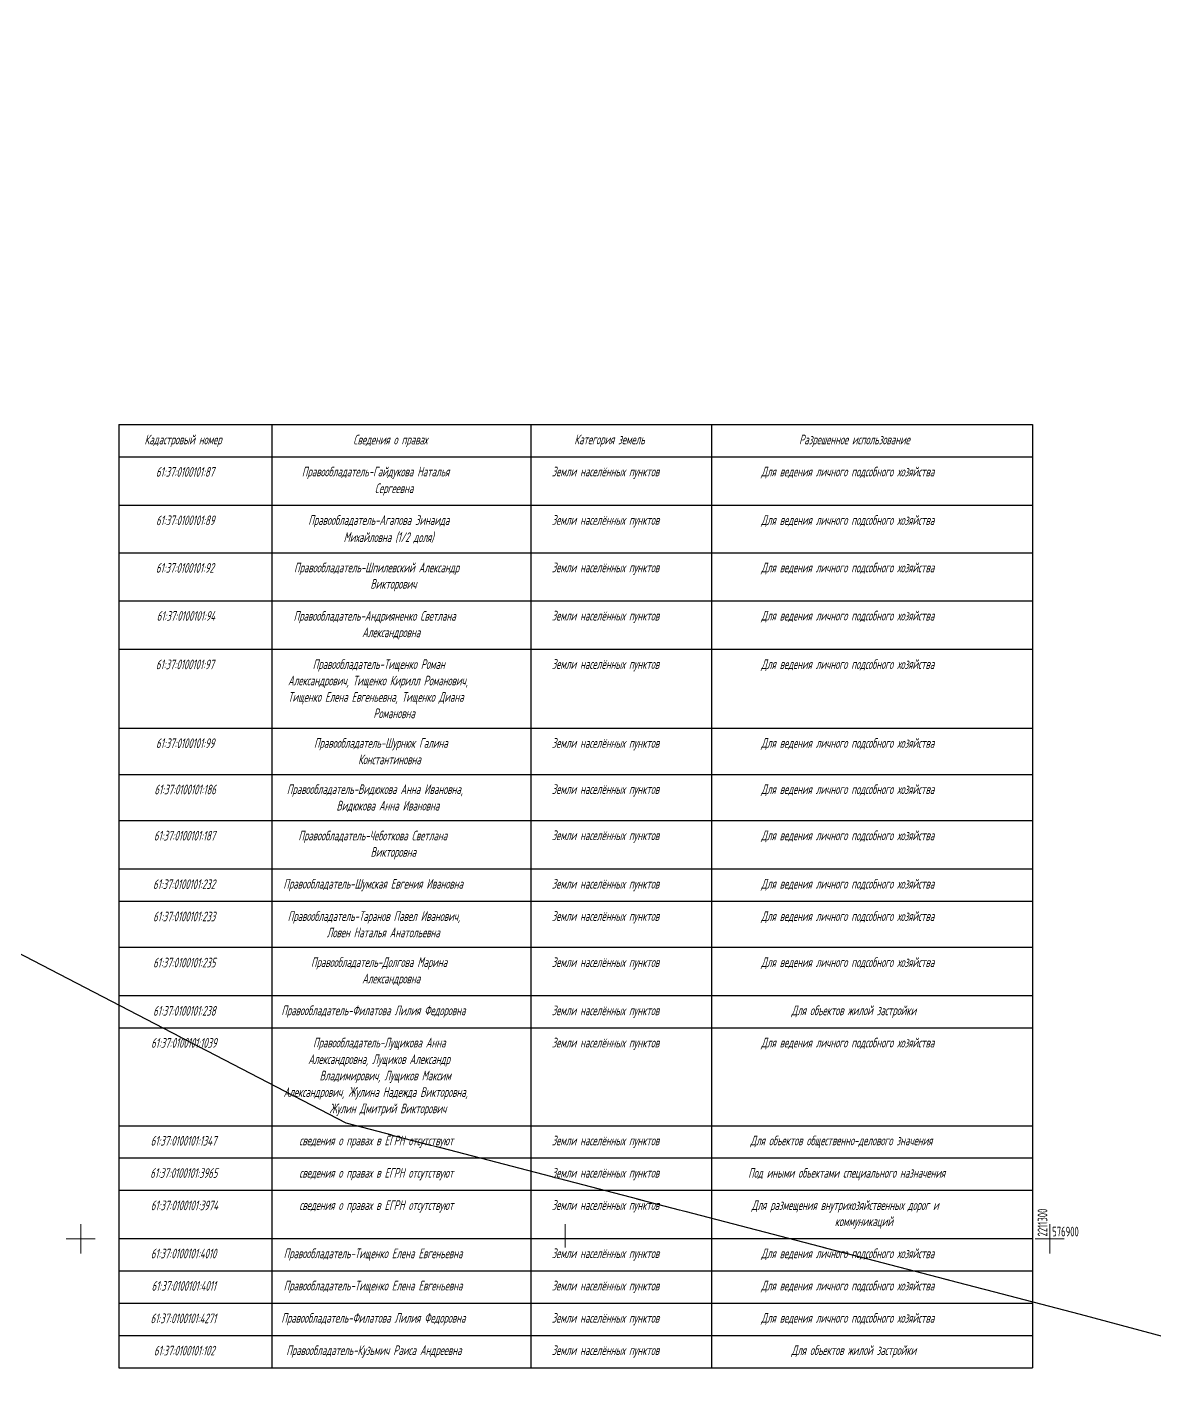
# Model space of a CAD drawing. Extents: x 2208637 to 2213412, y 575334 to 577367.
# Drawn here: x 2211194.5 to 2211310.8, y 576884.5 to 577025.1 of the extents above; entities that cross this region are included whole.
import ezdxf

# ---------------------------------------------------------------- set-up
doc = ezdxf.new("R2010")
doc.units = 0
doc.header["$LTSCALE"] = 0.5
doc.layers.get('0').update_dxf_attribs({"lineweight": 25})
for name, color, linetype, lineweight in [('ИИ_ГРАНИЦЫ_АДМИНИСТРАТИВНЫЕ', 7, 'Continuous', 25), ('ИИ_ГРАНИЦЫ_ЗЕМЛЕПОЛЬЗОВАТЕЛЕЙ', 7, 'Continuous', 25), ('ИИ_КООРДИНАТНАЯ_СЕТКА', 3, 'Continuous', 25)]:
    doc.layers.add(name, color=color, linetype=linetype, lineweight=lineweight)
doc.styles.add('D431', font='', dxfattribs={"height": 1})
doc.styles.add('GOST 2.304', font='cs_gost2304.shx', dxfattribs={"width": 0.8, "oblique": 15})
doc.styles.get('D431').set_extended_font_data('D431', italic=True)
doc.linetypes.add('2000_484', pattern='A,10,-1,[3,Topography.shx,S=1,R=0,X=0,Y=0],-1', length=12)

# ---------------------------------------------------------------- blocks, each defined once
blk = doc.blocks.new('500_12')
at = {"color": 0, "linetype": 'Continuous', "lineweight": -2, "flags": 128}
for points in [[(0, 3), (0, -3)], [(-3, 0), (3, 0)]]:
    blk.add_lwpolyline(points, dxfattribs=at)
at = {"color": 7, "linetype": 'Continuous', "lineweight": -2, "style": 'D431'}
blk.add_attdef('Вертикальная_подпись', (-0.5, 0.5), '', height=2, rotation=90, dxfattribs=at)
blk.add_attdef('Горизонтальная_подпись', (0.5, 0.5), '', height=2, dxfattribs=at)
blk = doc.blocks.new('BCB7BAE39EFCF49D8B70EAD3D3A6B80')
at = {"color": 0, "linetype": 'Continuous', "lineweight": -2}
blk.add_lwpolyline([(2212133.24, 576624.45), (2212103, 576623.7), (2212041.27, 576644.45), (2211922.58, 576686.35), (2211843.81, 576712.35), (2211804.31, 576726.35), (2211516.58, 576834.94), (2211303.16, 576892.2), (2211227.38, 576911.95), (2211176.27, 576938.45), (2211132.53, 576965.4), (2211111.19, 576987.8), (2211091.01, 577034), (2211059.65, 577101.5), (2210985.54, 577175.9), (2210887.6, 577285.19), (2210777.71, 577321.3)], dxfattribs=at)
at = {"color": 0, "lineweight": -2, "flags": 1}
for tag in ['Тип объекта', 'Кадастровый номер, обозначение, учетный номер объекта']:
    blk.add_attdef(tag, (0, 0), '', height=0.2, dxfattribs=at)

msp = doc.modelspace()

# ---------------------------------------------------------------- linework, layer by layer
at = {"layer": 'ИИ_ГРАНИЦЫ_АДМИНИСТРАТИВНЫЕ', "color": 7, "linetype": '2000_484', "lineweight": 20, "flags": 128}
msp.add_lwpolyline([(2208637.64, 575683.2), (2208637.12, 575732.47), (2208647.38, 575757.64), (2208712.88, 575774.37), (2208765.7, 575789.8), (2208807.46, 575799.95), (2208807.33, 575822.25), (2208866.63, 575850.78), (2208924.39, 575850.05), (2209123.06, 575805.22), (2209189.57, 575794.6), (2209384.44, 575770.2), (2209419.77, 575768.76), (2209405.25, 575844.8), (2209417.97, 575852.45), (2209454.8, 575862.5), (2209502.13, 575873), (2209566.06, 575887.5), (2209643.88, 575887.05), (2209698.62, 575876.3), (2209785.56, 575855.23), (2209794.04, 575844.64), (2209798.29, 575786.7), (2209841.56, 575784.75), (2209911.94, 575781.9), (2209953.08, 575780.8), (2209975.77, 575777), (2209994.81, 575774.67), (2210042.51, 575772.43), (2210076.96, 575770.75), (2210132.52, 575772.85), (2210166.15, 575775.65), (2210220.75, 575778.1), (2210247.21, 575803.95), (2210266.79, 575820.2), (2210283.96, 575832.5), (2210417.69, 575815.65), (2210441.7, 575811.37), (2210447.9, 575857.95), (2210533.7, 575927.25), (2210594.67, 576007.74), (2210638.32, 575977.88), (2210729.62, 575954.7), (2210749.96, 575942.1), (2210810.2, 575956.35), (2210792.25, 576001.25), (2210770.67, 576033.1), (2210714.4, 576088), (2210661.88, 576171.65), (2210627.69, 576315.55), (2210627.94, 576420.5), (2210643.29, 576493.01), (2210585.24, 576554.72), (2210534.37, 576627.25), (2210510.14, 576671.95), (2210514.4, 576727.8), (2210514.46, 576787.45), (2210503.03, 576837.06), (2210487.88, 576879.62), (2210476.17, 576904.77), (2210454.7, 576956.39), (2210446.64, 577039.79), (2210469.12, 577047.64), (2210532.26, 577056.68), (2210492.9, 577140.66), (2210503.88, 577204.37), (2210414.35, 577225.1), (2210433.56, 577322.45), (2210485.21, 577314.95), (2210520.37, 577308.45), (2210536.63, 577357.8), (2210548.28, 577367.18), (2210592.75, 577358.3), (2210706.5, 577335.5), (2210777.71, 577321.3), (2210887.6, 577285.19), (2210985.54, 577175.9), (2211059.65, 577101.5), (2211091.01, 577034), (2211111.19, 576987.8), (2211132.53, 576965.4), (2211176.27, 576938.45), (2211227.38, 576911.95), (2211303.16, 576892.2), (2211516.58, 576834.94), (2211804.31, 576726.35), (2211843.81, 576712.35), (2211922.58, 576686.35), (2212041.27, 576644.45), (2212103, 576623.7), (2212133.24, 576624.45), (2212189.51, 576644.8), (2212227.83, 576642.4), (2212376.29, 576654.4), (2212597.54, 576561.66), (2212869.08, 576424.59), (2213261.81, 576271.2), (2213292.63, 576260.4), (2213343.62, 576228.96), (2213411.84, 576174.77), (2213405.92, 575996.5), (2213324.31, 575957.65), (2213213.75, 575933.95), (2213136.98, 575964.2), (2213069.2, 575964.2), (2212952.54, 575972.6), (2212925.59, 575969.66), (2212823.78, 575988.44), (2212744.79, 575998.82), (2212662.66, 575994.41), (2212608.22, 575986.23), (2212530.5, 575971.44), (2212487.79, 575950.35), (2212404.94, 575903.31), (2212371.9, 575844.15), (2212375.55, 575805.85), (2212351.59, 575782.07), (2212327.68, 575780.59), (2212253.42, 575711.36), (2212203.07, 575650.63), (2212138.56, 575590.84), (2212081.87, 575531.9), (2212055.55, 575481.25), (2212016.06, 575441.05), (2211959.76, 575424.05), (2211947.83, 575397.15), (2211855.9, 575397), (2211762.25, 575427.45), (2211763.08, 575481.08), (2211713.04, 575479.92), (2211612.95, 575476.71), (2211580.95, 575477.59), (2211551.56, 575480.5), (2211490.46, 575491.55), (2211391.83, 575509.88), (2211334.22, 575524.43), (2211302.51, 575534.61), (2211230.65, 575544.5), (2211180.9, 575556.14), (2211150, 575561.26), (2211028.8, 575555.94), (2210941.74, 575554.69), (2210902.66, 575540.49), (2210817.68, 575518.26), (2210785.78, 575502.84), (2210730.35, 575545.98), (2210695.32, 575571.08), (2210639.44, 575598.62), (2210623.44, 575612.01), (2210601.91, 575626.56), (2210567.87, 575637.9), (2210532.03, 575651.9), (2210473.8, 575653.9), (2210461.09, 575664.66), (2210432.19, 575674.7), (2210371.04, 575690.55), (2210307.81, 575694.45), (2210273.62, 575698.05), (2210234.34, 575707.03), (2210229.78, 575667.15), (2210124.92, 575672.68), (2210056.89, 575655.12), (2210052.1, 575622.27), (2209985.74, 575624.25), (2209943.61, 575634.07), (2209752.71, 575676.79), (2209693.58, 575712.18), (2209633.82, 575719.17), (2209511.32, 575722.14), (2209430.16, 575709.42), (2209424.17, 575753.95), (2209331.01, 575737.4), (2209326.46, 575731.45), (2209323.35, 575723), (2209322.87, 575702.9), (2209318.06, 575664.05), (2209308.96, 575641.95), (2209297.14, 575616.7), (2209271.6, 575597.95), (2209235.46, 575527.15), (2209229.49, 575520.4), (2209248.27, 575514.6), (2209192.27, 575406.55), (2209130.95, 575442.3), (2209098.7, 575333.56), (2209070.72, 575346.49), (2209053.55, 575360.06), (2208969.36, 575416.85), (2208863.33, 575508.35), (2208783.85, 575564), (2208675.46, 575619.65), (2208682.9, 575680.75)], close=True, dxfattribs=at)
at = {"layer": 'ИИ_ГРАНИЦЫ_ЗЕМЛЕПОЛЬЗОВАТЕЛЕЙ', "flags": 128}
for points in [[(2211203.92, 576984.05), (2211203.92, 576886.7)], [(2211203.92, 576984.05), (2211298.23, 576984.05)], [(2211219.71, 576984.05), (2211219.71, 576886.7)], [(2211246.46, 576984.05), (2211246.46, 576886.7)], [(2211265.09, 576984.05), (2211265.09, 576886.7)], [(2211298.23, 576984.05), (2211298.23, 576886.7)], [(2211203.92, 576980.72), (2211298.23, 576980.72)], [(2211203.92, 576975.72), (2211298.23, 576975.72)], [(2211203.92, 576970.82), (2211298.23, 576970.82)], [(2211203.92, 576965.85), (2211298.23, 576965.85)], [(2211203.92, 576960.85), (2211298.23, 576960.85)], [(2211203.92, 576952.71), (2211298.23, 576952.71)], [(2211203.92, 576947.94), (2211298.23, 576947.94)], [(2211203.92, 576943.17), (2211298.23, 576943.17)], [(2211203.92, 576938.18), (2211298.23, 576938.18)], [(2211203.92, 576934.84), (2211298.23, 576934.84)], [(2211203.92, 576930.09), (2211298.23, 576930.09)], [(2211203.92, 576925.11), (2211298.23, 576925.11)], [(2211203.92, 576921.78), (2211298.23, 576921.78)], [(2211203.92, 576911.68), (2211298.23, 576911.68)], [(2211203.92, 576908.35), (2211298.23, 576908.35)], [(2211203.92, 576905.01), (2211298.23, 576905.01)], [(2211203.92, 576900.03), (2211298.23, 576900.03)], [(2211203.92, 576896.7), (2211298.23, 576896.7)], [(2211203.92, 576893.37), (2211298.23, 576893.37)], [(2211203.92, 576890.03), (2211298.23, 576890.03)], [(2211203.92, 576886.7), (2211298.23, 576886.7)]]:
    msp.add_lwpolyline(points, dxfattribs=at)

# ---------------------------------------------------------------- block references
at = {"layer": 'ИИ_КООРДИНАТНАЯ_СЕТКА', "color": 3, "lineweight": 20, "xscale": 0.5, "yscale": 0.5, "zscale": 0.5}
for p in [(2211200, 576900), (2211250, 576900)]:
    msp.add_blockref('500_12', p, dxfattribs=at)

# ---------------------------------------------------------------- next in the draw order: wipeouts: each hides what was drawn before it
at = {"lineweight": 0}
for points, layer in [([(2211206.63, 576981.93), (2211216.99, 576981.93), (2211216.99, 576983.1), (2211206.63, 576983.1)], 'ИИ_ГРАНИЦЫ_ЗЕМЛЕПОЛЬЗОВАТЕЛЕЙ'), ([(2211228.19, 576981.92), (2211237.98, 576981.92), (2211237.98, 576983.11), (2211228.19, 576983.11)], 'ИИ_ГРАНИЦЫ_ЗЕМЛЕПОЛЬЗОВАТЕЛЕЙ'), ([(2211250.99, 576981.94), (2211260.56, 576981.94), (2211260.56, 576983.08), (2211250.99, 576983.08)], 'ИИ_ГРАНИЦЫ_ЗЕМЛЕПОЛЬЗОВАТЕЛЕЙ'), ([(2211274.18, 576981.93), (2211289.14, 576981.93), (2211289.14, 576983.1), (2211274.18, 576983.1)], 'ИИ_ГРАНИЦЫ_ЗЕМЛЕПОЛЬЗОВАТЕЛЕЙ'), ([(2211207.81, 576978.59), (2211215.82, 576978.59), (2211215.82, 576979.79), (2211207.81, 576979.79)], 'ИИ_ГРАНИЦЫ_ЗЕМЛЕПОЛЬЗОВАТЕЛЕЙ'), ([(2211248.67, 576978.63), (2211262.88, 576978.63), (2211262.88, 576979.79), (2211248.67, 576979.79)], 'ИИ_ГРАНИЦЫ_ЗЕМЛЕПОЛЬЗОВАТЕЛЕЙ'), ([(2211270.24, 576978.62), (2211293.08, 576978.62), (2211293.08, 576979.79), (2211270.24, 576979.79)], 'ИИ_ГРАНИЦЫ_ЗЕМЛЕПОЛЬЗОВАТЕЛЕЙ'), ([(2211230.41, 576976.9), (2211235.76, 576976.9), (2211235.76, 576978.09), (2211230.41, 576978.09)], 'ИИ_ГРАНИЦЫ_ЗЕМЛЕПОЛЬЗОВАТЕЛЕЙ'), ([(2211207.82, 576973.59), (2211215.81, 576973.59), (2211215.81, 576974.79), (2211207.82, 576974.79)], 'ИИ_ГРАНИЦЫ_ЗЕМЛЕПОЛЬЗОВАТЕЛЕЙ'), ([(2211248.67, 576973.63), (2211262.88, 576973.63), (2211262.88, 576974.79), (2211248.67, 576974.79)], 'ИИ_ГРАНИЦЫ_ЗЕМЛЕПОЛЬЗОВАТЕЛЕЙ'), ([(2211270.24, 576973.62), (2211293.08, 576973.62), (2211293.08, 576974.79), (2211270.24, 576974.79)], 'ИИ_ГРАНИЦЫ_ЗЕМЛЕПОЛЬЗОВАТЕЛЕЙ'), ([(2211227.18, 576971.85), (2211238.99, 576971.85), (2211238.99, 576973.09), (2211227.18, 576973.09)], 'ИИ_ГРАНИЦЫ_ЗЕМЛЕПОЛЬЗОВАТЕЛЕЙ'), ([(2211207.81, 576968.68), (2211215.82, 576968.68), (2211215.82, 576969.89), (2211207.81, 576969.89)], 'ИИ_ГРАНИЦЫ_ЗЕМЛЕПОЛЬЗОВАТЕЛЕЙ'), ([(2211248.67, 576968.73), (2211262.88, 576968.73), (2211262.88, 576969.89), (2211248.67, 576969.89)], 'ИИ_ГРАНИЦЫ_ЗЕМЛЕПОЛЬЗОВАТЕЛЕЙ'), ([(2211270.24, 576968.72), (2211293.08, 576968.72), (2211293.08, 576969.89), (2211270.24, 576969.89)], 'ИИ_ГРАНИЦЫ_ЗЕМЛЕПОЛЬЗОВАТЕЛЕЙ'), ([(2211229.94, 576967.03), (2211236.23, 576967.03), (2211236.23, 576968.2), (2211229.94, 576968.2)], 'ИИ_ГРАНИЦЫ_ЗЕМЛЕПОЛЬЗОВАТЕЛЕЙ'), ([(2211207.89, 576963.72), (2211215.74, 576963.72), (2211215.74, 576964.92), (2211207.89, 576964.92)], 'ИИ_ГРАНИЦЫ_ЗЕМЛЕПОЛЬЗОВАТЕЛЕЙ'), ([(2211248.67, 576963.75), (2211262.88, 576963.75), (2211262.88, 576964.92), (2211248.67, 576964.92)], 'ИИ_ГРАНИЦЫ_ЗЕМЛЕПОЛЬЗОВАТЕЛЕЙ'), ([(2211270.24, 576963.75), (2211293.08, 576963.75), (2211293.08, 576964.92), (2211270.24, 576964.92)], 'ИИ_ГРАНИЦЫ_ЗЕМЛЕПОЛЬЗОВАТЕЛЕЙ'), ([(2211229.09, 576962.03), (2211237.08, 576962.03), (2211237.08, 576963.2), (2211229.09, 576963.2)], 'ИИ_ГРАНИЦЫ_ЗЕМЛЕПОЛЬЗОВАТЕЛЕЙ'), ([(2211207.81, 576958.72), (2211215.82, 576958.72), (2211215.82, 576959.92), (2211207.81, 576959.92)], 'ИИ_ГРАНИЦЫ_ЗЕМЛЕПОЛЬЗОВАТЕЛЕЙ'), ([(2211248.67, 576958.76), (2211262.88, 576958.76), (2211262.88, 576959.92), (2211248.67, 576959.92)], 'ИИ_ГРАНИЦЫ_ЗЕМЛЕПОЛЬЗОВАТЕЛЕЙ'), ([(2211270.24, 576958.75), (2211293.08, 576958.75), (2211293.08, 576959.92), (2211270.24, 576959.92)], 'ИИ_ГРАНИЦЫ_ЗЕМЛЕПОЛЬЗОВАТЕЛЕЙ'), ([(2211230.25, 576953.67), (2211235.92, 576953.67), (2211235.92, 576954.83), (2211230.25, 576954.83)], 'ИИ_ГРАНИЦЫ_ЗЕМЛЕПОЛЬЗОВАТЕЛЕЙ'), ([(2211207.82, 576950.58), (2211215.81, 576950.58), (2211215.81, 576951.78), (2211207.82, 576951.78)], 'ИИ_ГРАНИЦЫ_ЗЕМЛЕПОЛЬЗОВАТЕЛЕЙ'), ([(2211248.67, 576950.61), (2211262.88, 576950.61), (2211262.88, 576951.78), (2211248.67, 576951.78)], 'ИИ_ГРАНИЦЫ_ЗЕМЛЕПОЛЬЗОВАТЕЛЕЙ'), ([(2211270.24, 576950.61), (2211293.08, 576950.61), (2211293.08, 576951.78), (2211270.24, 576951.78)], 'ИИ_ГРАНИЦЫ_ЗЕМЛЕПОЛЬЗОВАТЕЛЕЙ'), ([(2211228.67, 576948.91), (2211237.5, 576948.91), (2211237.5, 576950.08), (2211228.67, 576950.08)], 'ИИ_ГРАНИЦЫ_ЗЕМЛЕПОЛЬЗОВАТЕЛЕЙ'), ([(2211207.65, 576945.81), (2211215.98, 576945.81), (2211215.98, 576947.01), (2211207.65, 576947.01)], 'ИИ_ГРАНИЦЫ_ЗЕМЛЕПОЛЬЗОВАТЕЛЕЙ'), ([(2211248.67, 576945.85), (2211262.88, 576945.85), (2211262.88, 576947.01), (2211248.67, 576947.01)], 'ИИ_ГРАНИЦЫ_ЗЕМЛЕПОЛЬЗОВАТЕЛЕЙ'), ([(2211270.24, 576945.84), (2211293.08, 576945.84), (2211293.08, 576947.01), (2211270.24, 576947.01)], 'ИИ_ГРАНИЦЫ_ЗЕМЛЕПОЛЬЗОВАТЕЛЕЙ'), ([(2211226.44, 576944.14), (2211239.73, 576944.14), (2211239.73, 576945.31), (2211226.44, 576945.31)], 'ИИ_ГРАНИЦЫ_ЗЕМЛЕПОЛЬЗОВАТЕЛЕЙ'), ([(2211207.6, 576941.04), (2211216.03, 576941.04), (2211216.03, 576942.24), (2211207.6, 576942.24)], 'ИИ_ГРАНИЦЫ_ЗЕМЛЕПОЛЬЗОВАТЕЛЕЙ'), ([(2211248.67, 576941.08), (2211262.88, 576941.08), (2211262.88, 576942.24), (2211248.67, 576942.24)], 'ИИ_ГРАНИЦЫ_ЗЕМЛЕПОЛЬЗОВАТЕЛЕЙ'), ([(2211270.24, 576941.07), (2211293.08, 576941.07), (2211293.08, 576942.24), (2211270.24, 576942.24)], 'ИИ_ГРАНИЦЫ_ЗЕМЛЕПОЛЬЗОВАТЕЛЕЙ'), ([(2211229.96, 576939.36), (2211236.21, 576939.36), (2211236.21, 576940.52), (2211229.96, 576940.52)], 'ИИ_ГРАНИЦЫ_ЗЕМЛЕПОЛЬЗОВАТЕЛЕЙ'), ([(2211207.51, 576936.03), (2211216.12, 576936.03), (2211216.12, 576937.25), (2211207.51, 576937.25)], 'ИИ_ГРАНИЦЫ_ЗЕМЛЕПОЛЬЗОВАТЕЛЕЙ'), ([(2211220.96, 576936.08), (2211245.21, 576936.08), (2211245.21, 576937.25), (2211220.96, 576937.25)], 'ИИ_ГРАНИЦЫ_ЗЕМЛЕПОЛЬЗОВАТЕЛЕЙ'), ([(2211248.67, 576936.08), (2211262.88, 576936.08), (2211262.88, 576937.25), (2211248.67, 576937.25)], 'ИИ_ГРАНИЦЫ_ЗЕМЛЕПОЛЬЗОВАТЕЛЕЙ'), ([(2211270.24, 576936.08), (2211293.08, 576936.08), (2211293.08, 576937.25), (2211270.24, 576937.25)], 'ИИ_ГРАНИЦЫ_ЗЕМЛЕПОЛЬЗОВАТЕЛЕЙ'), ([(2211207.52, 576932.7), (2211216.11, 576932.7), (2211216.11, 576933.91), (2211207.52, 576933.91)], 'ИИ_ГРАНИЦЫ_ЗЕМЛЕПОЛЬЗОВАТЕЛЕЙ'), ([(2211248.67, 576932.75), (2211262.88, 576932.75), (2211262.88, 576933.91), (2211248.67, 576933.91)], 'ИИ_ГРАНИЦЫ_ЗЕМЛЕПОЛЬЗОВАТЕЛЕЙ'), ([(2211270.24, 576932.74), (2211293.08, 576932.74), (2211293.08, 576933.91), (2211270.24, 576933.91)], 'ИИ_ГРАНИЦЫ_ЗЕМЛЕПОЛЬЗОВАТЕЛЕЙ'), ([(2211225.44, 576931.05), (2211240.73, 576931.05), (2211240.73, 576932.22), (2211225.44, 576932.22)], 'ИИ_ГРАНИЦЫ_ЗЕМЛЕПОЛЬЗОВАТЕЛЕЙ'), ([(2211207.52, 576927.94), (2211216.11, 576927.94), (2211216.11, 576929.16), (2211207.52, 576929.16)], 'ИИ_ГРАНИЦЫ_ЗЕМЛЕПОЛЬЗОВАТЕЛЕЙ'), ([(2211248.67, 576927.99), (2211262.88, 576927.99), (2211262.88, 576929.16), (2211248.67, 576929.16)], 'ИИ_ГРАНИЦЫ_ЗЕМЛЕПОЛЬЗОВАТЕЛЕЙ'), ([(2211270.24, 576927.99), (2211293.08, 576927.99), (2211293.08, 576929.16), (2211270.24, 576929.16)], 'ИИ_ГРАНИЦЫ_ЗЕМЛЕПОЛЬЗОВАТЕЛЕЙ'), ([(2211229.09, 576926.29), (2211237.08, 576926.29), (2211237.08, 576927.46), (2211229.09, 576927.46)], 'ИИ_ГРАНИЦЫ_ЗЕМЛЕПОЛЬЗОВАТЕЛЕЙ'), ([(2211207.52, 576922.96), (2211216.11, 576922.96), (2211216.11, 576924.18), (2211207.52, 576924.18)], 'ИИ_ГРАНИЦЫ_ЗЕМЛЕПОЛЬЗОВАТЕЛЕЙ'), ([(2211220.75, 576923.01), (2211245.42, 576923.01), (2211245.42, 576924.18), (2211220.75, 576924.18)], 'ИИ_ГРАНИЦЫ_ЗЕМЛЕПОЛЬЗОВАТЕЛЕЙ'), ([(2211248.67, 576923.01), (2211262.88, 576923.01), (2211262.88, 576924.18), (2211248.67, 576924.18)], 'ИИ_ГРАНИЦЫ_ЗЕМЛЕПОЛЬЗОВАТЕЛЕЙ'), ([(2211273.36, 576923.01), (2211289.96, 576923.01), (2211289.96, 576924.18), (2211273.36, 576924.18)], 'ИИ_ГРАНИЦЫ_ЗЕМЛЕПОЛЬЗОВАТЕЛЕЙ'), ([(2211207.31, 576919.65), (2211216.32, 576919.65), (2211216.32, 576920.85), (2211207.31, 576920.85)], 'ИИ_ГРАНИЦЫ_ЗЕМЛЕПОЛЬЗОВАТЕЛЕЙ'), ([(2211248.67, 576919.68), (2211262.88, 576919.68), (2211262.88, 576920.85), (2211248.67, 576920.85)], 'ИИ_ГРАНИЦЫ_ЗЕМЛЕПОЛЬЗОВАТЕЛЕЙ'), ([(2211270.24, 576919.68), (2211293.08, 576919.68), (2211293.08, 576920.85), (2211270.24, 576920.85)], 'ИИ_ГРАНИЦЫ_ЗЕМЛЕПОЛЬЗОВАТЕЛЕЙ'), ([(2211225.73, 576912.89), (2211240.44, 576912.89), (2211240.44, 576914.06), (2211225.73, 576914.06)], 'ИИ_ГРАНИЦЫ_ЗЕМЛЕПОЛЬЗОВАТЕЛЕЙ'), ([(2211207.27, 576909.55), (2211216.36, 576909.55), (2211216.36, 576910.75), (2211207.27, 576910.75)], 'ИИ_ГРАНИЦЫ_ЗЕМЛЕПОЛЬЗОВАТЕЛЕЙ'), ([(2211222.61, 576909.58), (2211243.56, 576909.58), (2211243.56, 576910.75), (2211222.61, 576910.75)], 'ИИ_ГРАНИЦЫ_ЗЕМЛЕПОЛЬЗОВАТЕЛЕЙ'), ([(2211248.67, 576909.58), (2211262.88, 576909.58), (2211262.88, 576910.75), (2211248.67, 576910.75)], 'ИИ_ГРАНИЦЫ_ЗЕМЛЕПОЛЬЗОВАТЕЛЕЙ'), ([(2211269.12, 576909.58), (2211294.2, 576909.58), (2211294.2, 576910.75), (2211269.12, 576910.75)], 'ИИ_ГРАНИЦЫ_ЗЕМЛЕПОЛЬЗОВАТЕЛЕЙ'), ([(2211207.22, 576906.22), (2211216.41, 576906.22), (2211216.41, 576907.42), (2211207.22, 576907.42)], 'ИИ_ГРАНИЦЫ_ЗЕМЛЕПОЛЬЗОВАТЕЛЕЙ'), ([(2211222.61, 576906.24), (2211243.56, 576906.24), (2211243.56, 576907.42), (2211222.61, 576907.42)], 'ИИ_ГРАНИЦЫ_ЗЕМЛЕПОЛЬЗОВАТЕЛЕЙ'), ([(2211248.67, 576906.25), (2211262.88, 576906.25), (2211262.88, 576907.42), (2211248.67, 576907.42)], 'ИИ_ГРАНИЦЫ_ЗЕМЛЕПОЛЬЗОВАТЕЛЕЙ'), ([(2211268.93, 576906.24), (2211294.39, 576906.24), (2211294.39, 576907.42), (2211268.93, 576907.42)], 'ИИ_ГРАНИЦЫ_ЗЕМЛЕПОЛЬЗОВАТЕЛЕЙ'), ([(2211207.28, 576902.88), (2211216.35, 576902.88), (2211216.35, 576904.08), (2211207.28, 576904.08)], 'ИИ_ГРАНИЦЫ_ЗЕМЛЕПОЛЬЗОВАТЕЛЕЙ'), ([(2211222.61, 576902.91), (2211243.56, 576902.91), (2211243.56, 576904.08), (2211222.61, 576904.08)], 'ИИ_ГРАНИЦЫ_ЗЕМЛЕПОЛЬЗОВАТЕЛЕЙ'), ([(2211248.67, 576902.92), (2211262.88, 576902.92), (2211262.88, 576904.08), (2211248.67, 576904.08)], 'ИИ_ГРАНИЦЫ_ЗЕМЛЕПОЛЬЗОВАТЕЛЕЙ'), ([(2211277.86, 576901.24), (2211285.46, 576901.24), (2211285.46, 576902.38), (2211277.86, 576902.38)], 'ИИ_ГРАНИЦЫ_ЗЕМЛЕПОЛЬЗОВАТЕЛЕЙ'), ([(2211207.28, 576897.91), (2211216.35, 576897.91), (2211216.35, 576899.1), (2211207.28, 576899.1)], 'ИИ_ГРАНИЦЫ_ЗЕМЛЕПОЛЬЗОВАТЕЛЕЙ'), ([(2211220.99, 576897.93), (2211245.18, 576897.93), (2211245.18, 576899.1), (2211220.99, 576899.1)], 'ИИ_ГРАНИЦЫ_ЗЕМЛЕПОЛЬЗОВАТЕЛЕЙ'), ([(2211248.67, 576897.94), (2211262.88, 576897.94), (2211262.88, 576899.1), (2211248.67, 576899.1)], 'ИИ_ГРАНИЦЫ_ЗЕМЛЕПОЛЬЗОВАТЕЛЕЙ'), ([(2211270.24, 576897.93), (2211293.08, 576897.93), (2211293.08, 576899.1), (2211270.24, 576899.1)], 'ИИ_ГРАНИЦЫ_ЗЕМЛЕПОЛЬЗОВАТЕЛЕЙ'), ([(2211207.36, 576894.57), (2211216.27, 576894.57), (2211216.27, 576895.77), (2211207.36, 576895.77)], 'ИИ_ГРАНИЦЫ_ЗЕМЛЕПОЛЬЗОВАТЕЛЕЙ'), ([(2211220.99, 576894.6), (2211245.18, 576894.6), (2211245.18, 576895.77), (2211220.99, 576895.77)], 'ИИ_ГРАНИЦЫ_ЗЕМЛЕПОЛЬЗОВАТЕЛЕЙ'), ([(2211248.67, 576894.6), (2211262.88, 576894.6), (2211262.88, 576895.77), (2211248.67, 576895.77)], 'ИИ_ГРАНИЦЫ_ЗЕМЛЕПОЛЬЗОВАТЕЛЕЙ'), ([(2211270.24, 576894.6), (2211293.08, 576894.6), (2211293.08, 576895.77), (2211270.24, 576895.77)], 'ИИ_ГРАНИЦЫ_ЗЕМЛЕПОЛЬЗОВАТЕЛЕЙ'), ([(2211207.26, 576891.22), (2211216.37, 576891.22), (2211216.37, 576892.44), (2211207.26, 576892.44)], 'ИИ_ГРАНИЦЫ_ЗЕМЛЕПОЛЬЗОВАТЕЛЕЙ'), ([(2211220.75, 576891.27), (2211245.42, 576891.27), (2211245.42, 576892.44), (2211220.75, 576892.44)], 'ИИ_ГРАНИЦЫ_ЗЕМЛЕПОЛЬЗОВАТЕЛЕЙ'), ([(2211248.67, 576891.27), (2211262.88, 576891.27), (2211262.88, 576892.44), (2211248.67, 576892.44)], 'ИИ_ГРАНИЦЫ_ЗЕМЛЕПОЛЬЗОВАТЕЛЕЙ'), ([(2211270.24, 576891.27), (2211293.08, 576891.27), (2211293.08, 576892.44), (2211270.24, 576892.44)], 'ИИ_ГРАНИЦЫ_ЗЕМЛЕПОЛЬЗОВАТЕЛЕЙ'), ([(2211207.6, 576887.89), (2211216.03, 576887.89), (2211216.03, 576889.1), (2211207.6, 576889.1)], 'ИИ_ГРАНИЦЫ_ЗЕМЛЕПОЛЬЗОВАТЕЛЕЙ'), ([(2211221.26, 576887.93), (2211244.91, 576887.93), (2211244.91, 576889.1), (2211221.26, 576889.1)], 'ИИ_ГРАНИЦЫ_ЗЕМЛЕПОЛЬЗОВАТЕЛЕЙ'), ([(2211248.67, 576887.94), (2211262.88, 576887.94), (2211262.88, 576889.1), (2211248.67, 576889.1)], 'ИИ_ГРАНИЦЫ_ЗЕМЛЕПОЛЬЗОВАТЕЛЕЙ'), ([(2211273.36, 576887.94), (2211289.96, 576887.94), (2211289.96, 576889.1), (2211273.36, 576889.1)], 'ИИ_ГРАНИЦЫ_ЗЕМЛЕПОЛЬЗОВАТЕЛЕЙ'), ([(2211300.3, 576900.18), (2211303.82, 576900.18), (2211303.82, 576901.38), (2211300.3, 576901.38)], 'ИИ_КООРДИНАТНАЯ_СЕТКА')]:
    msp.add_wipeout(points, dxfattribs=at).dxf.layer = layer

# ---------------------------------------------------------------- next in the draw order: texts
at = {"layer": 'ИИ_ГРАНИЦЫ_ЗЕМЛЕПОЛЬЗОВАТЕЛЕЙ', "style": 'GOST 2.304', "oblique": 15, "width": 0.8}
for s, p in [('Кадастровый номер', (2211206.58, 576982)), ('Сведения о правах', (2211228.13, 576981.99)), ('Категория земель', (2211250.94, 576982.01)), ('Разрешенное использование', (2211274.13, 576982)), ('61:37:0100101:87', (2211207.76, 576978.66)), ('Земли населённых пунктов', (2211248.61, 576978.7)), ('Для ведения личного подсобного хозяйства', (2211270.22, 576978.69)), ('61:37:0100101:89', (2211207.77, 576973.66)), ('Земли населённых пунктов', (2211248.61, 576973.7)), ('Для ведения личного подсобного хозяйства', (2211270.22, 576973.69)), ('61:37:0100101:92', (2211207.76, 576968.75)), ('Земли населённых пунктов', (2211248.61, 576968.8)), ('Для ведения личного подсобного хозяйства', (2211270.22, 576968.79)), ('61:37:0100101:94', (2211207.84, 576963.79)), ('Земли населённых пунктов', (2211248.61, 576963.82)), ('Для ведения личного подсобного хозяйства', (2211270.22, 576963.82)), ('61:37:0100101:97', (2211207.76, 576958.79)), ('Земли населённых пунктов', (2211248.61, 576958.83)), ('Для ведения личного подсобного хозяйства', (2211270.22, 576958.82)), ('61:37:0100101:99', (2211207.77, 576950.65)), ('Земли населённых пунктов', (2211248.61, 576950.68)), ('Для ведения личного подсобного хозяйства', (2211270.22, 576950.68)), ('61:37:0100101:186', (2211207.6, 576945.88)), ('Земли населённых пунктов', (2211248.61, 576945.92)), ('Для ведения личного подсобного хозяйства', (2211270.22, 576945.91)), ('61:37:0100101:187', (2211207.55, 576941.11)), ('Земли населённых пунктов', (2211248.61, 576941.15)), ('Для ведения личного подсобного хозяйства', (2211270.22, 576941.14)), ('61:37:0100101:232', (2211207.46, 576936.1)), ('Правообладатель-Шумская Евгения Ивановна', (2211220.91, 576936.15)), ('Земли населённых пунктов', (2211248.61, 576936.15)), ('Для ведения личного подсобного хозяйства', (2211270.22, 576936.15)), ('61:37:0100101:233', (2211207.47, 576932.77)), ('Земли населённых пунктов', (2211248.61, 576932.82)), ('Для ведения личного подсобного хозяйства', (2211270.22, 576932.81)), ('61:37:0100101:235', (2211207.47, 576928.01)), ('Земли населённых пунктов', (2211248.61, 576928.06)), ('Для ведения личного подсобного хозяйства', (2211270.22, 576928.06)), ('61:37:0100101:238', (2211207.47, 576923.03)), ('Правообладатель-Филатова Лилия Федоровна', (2211220.7, 576923.08)), ('Земли населённых пунктов', (2211248.61, 576923.08)), ('Для объектов жилой застройки', (2211273.34, 576923.08)), ('61:37:0100101:1039', (2211207.26, 576919.72)), ('Земли населённых пунктов', (2211248.61, 576919.75)), ('Для ведения личного подсобного хозяйства', (2211270.22, 576919.75)), ('61:37:0100101:1347', (2211207.22, 576909.62)), ('сведения о правах в ЕГРН отсутствуют', (2211222.55, 576909.65)), ('Земли населённых пунктов', (2211248.61, 576909.65)), ('Для объектов общественно-делового значения', (2211269.1, 576909.65)), ('61:37:0100101:3965', (2211207.17, 576906.29)), ('сведения о правах в ЕГРН отсутствуют', (2211222.55, 576906.31)), ('Земли населённых пунктов', (2211248.61, 576906.32)), ('Под иными объектами специального назначения', (2211268.88, 576906.31)), ('61:37:0100101:3974', (2211207.23, 576902.95)), ('сведения о правах в ЕГРН отсутствуют', (2211222.55, 576902.98)), ('Земли населённых пунктов', (2211248.61, 576902.99)), ('61:37:0100101:4010', (2211207.23, 576897.98)), ('Правообладатель-Тищенко Елена Евгеньевна', (2211220.94, 576898)), ('Земли населённых пунктов', (2211248.61, 576898.01)), ('Для ведения личного подсобного хозяйства', (2211270.22, 576898)), ('61:37:0100101:4011', (2211207.31, 576894.64)), ('Правообладатель-Тищенко Елена Евгеньевна', (2211220.94, 576894.67)), ('Земли населённых пунктов', (2211248.61, 576894.67)), ('Для ведения личного подсобного хозяйства', (2211270.22, 576894.67)), ('Правообладатель-Филатова Лилия Федоровна', (2211220.7, 576891.34)), ('Земли населённых пунктов', (2211248.61, 576891.34)), ('Для ведения личного подсобного хозяйства', (2211270.22, 576891.34)), ('61:37:0100101:4271', (2211207.21, 576891.29)), ('61:37:0100101:102', (2211207.55, 576887.96)), ('Правообладатель-Кузьмич Раиса Андреевна', (2211221.21, 576888)), ('Земли населённых пунктов', (2211248.61, 576888.01)), ('Для объектов жилой застройки', (2211273.34, 576888.01))]:
    msp.add_text(s, height=1, dxfattribs=at).set_placement(p)

# ---------------------------------------------------------------- next in the draw order: wipeouts: each hides what was drawn before it
at = {"lineweight": 0}
for points, layer in [([(2211222.87, 576978.62), (2211243.3, 576978.62), (2211243.3, 576979.79), (2211222.87, 576979.79)], 'ИИ_ГРАНИЦЫ_ЗЕМЛЕПОЛЬЗОВАТЕЛЕЙ'), ([(2211223.53, 576973.62), (2211242.64, 576973.62), (2211242.64, 576974.79), (2211223.53, 576974.79)], 'ИИ_ГРАНИЦЫ_ЗЕМЛЕПОЛЬЗОВАТЕЛЕЙ'), ([(2211222.06, 576968.72), (2211244.11, 576968.72), (2211244.11, 576969.89), (2211222.06, 576969.89)], 'ИИ_ГРАНИЦЫ_ЗЕМЛЕПОЛЬЗОВАТЕЛЕЙ'), ([(2211222.02, 576963.73), (2211244.15, 576963.73), (2211244.15, 576964.92), (2211222.02, 576964.92)], 'ИИ_ГРАНИЦЫ_ЗЕМЛЕПОЛЬЗОВАТЕЛЕЙ'), ([(2211221.68, 576955.36), (2211244.49, 576955.36), (2211244.49, 576956.53), (2211221.68, 576956.53)], 'ИИ_ГРАНИЦЫ_ЗЕМЛЕПОЛЬЗОВАТЕЛЕЙ'), ([(2211224.12, 576950.61), (2211242.05, 576950.61), (2211242.05, 576951.78), (2211224.12, 576951.78)], 'ИИ_ГРАНИЦЫ_ЗЕМЛЕПОЛЬЗОВАТЕЛЕЙ'), ([(2211221.32, 576945.84), (2211244.85, 576945.84), (2211244.85, 576947.01), (2211221.32, 576947.01)], 'ИИ_ГРАНИЦЫ_ЗЕМЛЕПОЛЬЗОВАТЕЛЕЙ'), ([(2211222.51, 576941.05), (2211243.66, 576941.05), (2211243.66, 576942.24), (2211222.51, 576942.24)], 'ИИ_ГРАНИЦЫ_ЗЕМЛЕПОЛЬЗОВАТЕЛЕЙ'), ([(2211221.41, 576932.74), (2211244.76, 576932.74), (2211244.76, 576933.91), (2211221.41, 576933.91)], 'ИИ_ГРАНИЦЫ_ЗЕМЛЕПОЛЬЗОВАТЕЛЕЙ'), ([(2211223.81, 576927.99), (2211242.36, 576927.99), (2211242.36, 576929.16), (2211223.81, 576929.16)], 'ИИ_ГРАНИЦЫ_ЗЕМЛЕПОЛЬЗОВАТЕЛЕЙ'), ([(2211220.98, 576914.58), (2211245.19, 576914.58), (2211245.19, 576915.75), (2211220.98, 576915.75)], 'ИИ_ГРАНИЦЫ_ЗЕМЛЕПОЛЬЗОВАТЕЛЕЙ'), ([(2211269.26, 576902.91), (2211294.06, 576902.91), (2211294.06, 576904.08), (2211269.26, 576904.08)], 'ИИ_ГРАНИЦЫ_ЗЕМЛЕПОЛЬЗОВАТЕЛЕЙ'), ([(2211299.82, 576900.3), (2211299.82, 576904.04), (2211298.6, 576904.04), (2211298.6, 576900.3)], 'ИИ_КООРДИНАТНАЯ_СЕТКА')]:
    msp.add_wipeout(points, dxfattribs=at).dxf.layer = layer

# ---------------------------------------------------------------- next in the draw order: block references
at = {"layer": 'ИИ_КООРДИНАТНАЯ_СЕТКА', "color": 3, "lineweight": 20}
ref = msp.add_blockref('500_12', (2211300, 576900), dxfattribs=dict(at, xscale=0.5, yscale=0.5, zscale=0.5))
ref.add_attrib('Горизонтальная_подпись', '576900', (2211300.25, 576900.25), dxfattribs={"layer": '0', "color": 7, "linetype": 'Continuous', "lineweight": -2, "height": 1, "style": 'GOST 2.304', "width": 0.8})
ref.add_attrib('Вертикальная_подпись', '2211300', (2211299.75, 576900.25), dxfattribs={"layer": '0', "color": 7, "linetype": 'Continuous', "lineweight": -2, "height": 1, "rotation": 90, "style": 'GOST 2.304', "width": 0.8})

# ---------------------------------------------------------------- next in the draw order: texts
at = {"layer": 'ИИ_ГРАНИЦЫ_ЗЕМЛЕПОЛЬЗОВАТЕЛЕЙ', "style": 'GOST 2.304', "oblique": 15, "width": 0.8}
for s, p in [('Правообладатель-Гайдукова Наталья', (2211222.82, 576978.69)), ('Сергеевна', (2211230.35, 576976.97)), ('Правообладатель-Агапова Зинаида', (2211223.48, 576973.69)), ('Михайловна (1/2 доля)', (2211227.13, 576971.92)), ('Правообладатель-Шпилевский Александр', (2211222.01, 576968.79)), ('Викторович', (2211229.89, 576967.1)), ('Правообладатель-Андрияненко Светлана', (2211221.97, 576963.8)), ('Александровна', (2211229.04, 576962.1)), ('Романовна', (2211230.2, 576953.74)), ('Правообладатель-Шурнюк Галина', (2211224.07, 576950.68)), ('Константиновна', (2211228.62, 576948.98)), ('Правообладатель-Видюкова Анна Ивановна,', (2211221.27, 576945.91)), ('Видюкова Анна Ивановна', (2211226.39, 576944.21)), ('Правообладатель-Чеботкова Светлана', (2211222.46, 576941.12)), ('Викторовна', (2211229.91, 576939.43)), ('Правообладатель-Таранов Павел Иванович,', (2211221.36, 576932.81)), ('Ловен Наталья Анатольевна', (2211225.39, 576931.12)), ('Правообладатель-Долгова Марина', (2211223.76, 576928.06)), ('Александровна', (2211229.04, 576926.36)), ('Жулин Дмитрий Викторович', (2211225.68, 576912.96)), ('Для размещения внутрихозяйственных дорог и', (2211269.24, 576902.98)), ('коммуникаций', (2211277.81, 576901.31))]:
    msp.add_text(s, height=1, dxfattribs=at).set_placement(p)

# ---------------------------------------------------------------- next in the draw order: wipeouts: each hides what was drawn before it
at = {"lineweight": 0}
for points in [[(2211221.44, 576957.05), (2211244.73, 576957.05), (2211244.73, 576958.22), (2211221.44, 576958.22)], [(2211224.7, 576916.28), (2211241.47, 576916.28), (2211241.47, 576917.45), (2211224.7, 576917.45)]]:
    msp.add_wipeout(points, dxfattribs=at).dxf.layer = 'ИИ_ГРАНИЦЫ_ЗЕМЛЕПОЛЬЗОВАТЕЛЕЙ'

# ---------------------------------------------------------------- next in the draw order: texts
at = {"layer": 'ИИ_ГРАНИЦЫ_ЗЕМЛЕПОЛЬЗОВАТЕЛЕЙ', "style": 'GOST 2.304', "oblique": 15, "width": 0.8}
for s, p in [('Тищенко Елена Евгеньевна, Тищенко Диана', (2211221.39, 576955.43)), ('Александрович, Жулина Надежда Викторовна,', (2211220.93, 576914.65))]:
    msp.add_text(s, height=1, dxfattribs=at).set_placement(p)

# ---------------------------------------------------------------- next in the draw order: wipeouts: each hides what was drawn before it
at = {"lineweight": 0}
for points in [[(2211223.99, 576958.75), (2211242.18, 576958.75), (2211242.18, 576959.92), (2211223.99, 576959.92)], [(2211223.52, 576917.98), (2211242.65, 576917.98), (2211242.65, 576919.15), (2211223.52, 576919.15)]]:
    msp.add_wipeout(points, dxfattribs=at).dxf.layer = 'ИИ_ГРАНИЦЫ_ЗЕМЛЕПОЛЬЗОВАТЕЛЕЙ'

# ---------------------------------------------------------------- next in the draw order: texts
at = {"layer": 'ИИ_ГРАНИЦЫ_ЗЕМЛЕПОЛЬЗОВАТЕЛЕЙ', "style": 'GOST 2.304', "oblique": 15, "width": 0.8}
for s, p in [('Правообладатель-Тищенко Роман', (2211223.94, 576958.82)), ('Александрович, Тищенко Кирилл Романович,', (2211221.39, 576957.12)), ('Владимирович, Лущиков Максим', (2211224.65, 576916.35))]:
    msp.add_text(s, height=1, dxfattribs=at).set_placement(p)

# ---------------------------------------------------------------- next in the draw order: wipeouts: each hides what was drawn before it
at = {"lineweight": 0}
msp.add_wipeout([(2211224.02, 576919.68), (2211242.15, 576919.68), (2211242.15, 576920.85), (2211224.02, 576920.85)], dxfattribs=at).dxf.layer = 'ИИ_ГРАНИЦЫ_ЗЕМЛЕПОЛЬЗОВАТЕЛЕЙ'

# ---------------------------------------------------------------- next in the draw order: block references
at = {"layer": 'ИИ_ГРАНИЦЫ_ЗЕМЛЕПОЛЬЗОВАТЕЛЕЙ'}
msp.add_blockref('BCB7BAE39EFCF49D8B70EAD3D3A6B80', (0, 0), dxfattribs=at)

# ---------------------------------------------------------------- next in the draw order: texts
at = {"layer": 'ИИ_ГРАНИЦЫ_ЗЕМЛЕПОЛЬЗОВАТЕЛЕЙ', "style": 'GOST 2.304', "oblique": 15, "width": 0.8}
for s, p in [('Правообладатель-Лущикова Анна', (2211223.97, 576919.75)), ('Александровна, Лущиков Александр', (2211223.47, 576918.05))]:
    msp.add_text(s, height=1, dxfattribs=at).set_placement(p)

doc.saveas('drawing.dxf')
